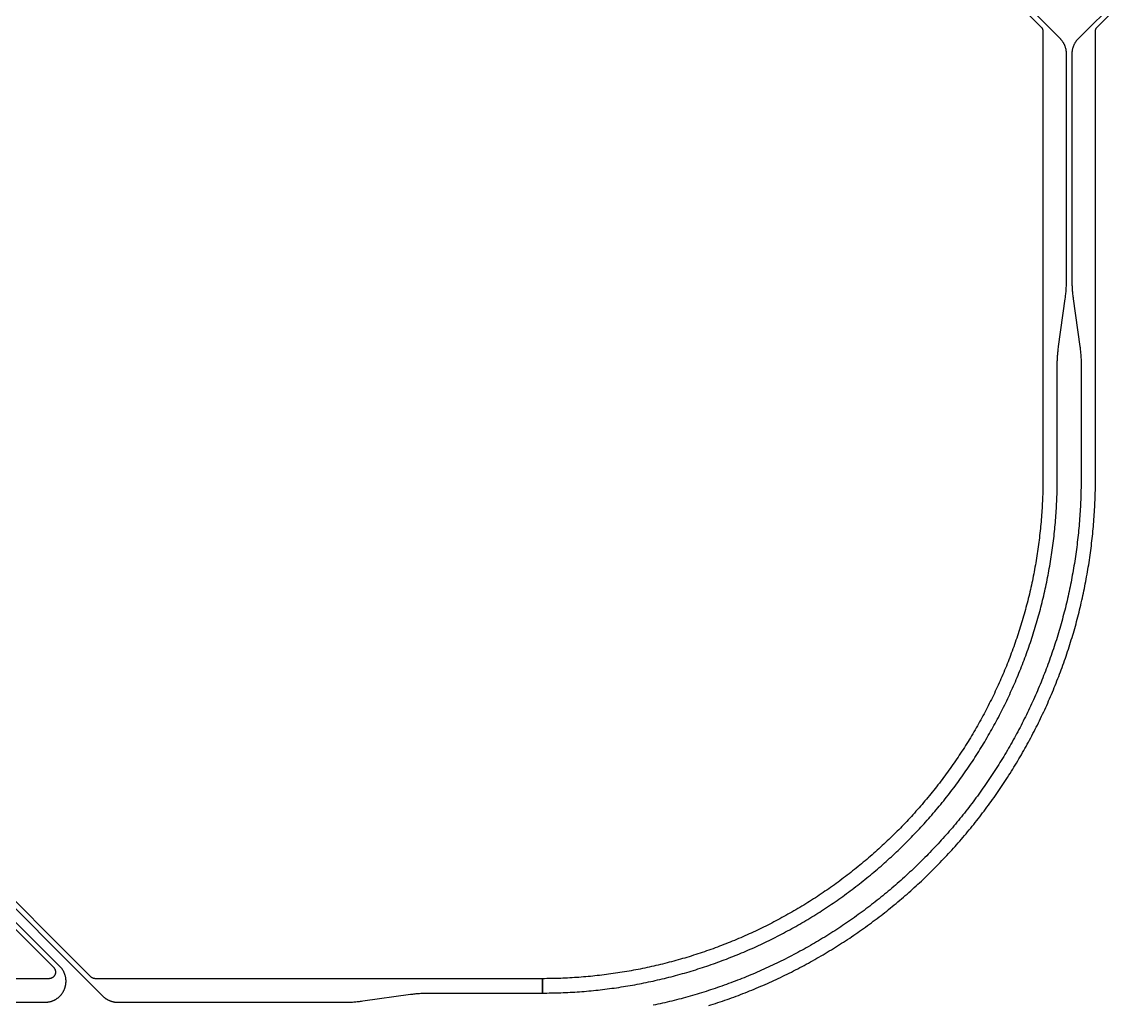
# Model space of a CAD drawing. Extents: x -3500 to 3500, y -3500 to 3500.
# Drawn here: x 1855 to 2692, y -2650 to -1903 of the extents above; entities that cross this region are included whole.
import ezdxf

# ---------------------------------------------------------------- set-up
doc = ezdxf.new("R2010")
doc.units = 0

# ---------------------------------------------------------------- blocks, each defined once
blk = doc.blocks.new('DXF_TOP_Kantele_S7W4')
at = {"layer": 'Feedline'}
for points in [[(2541.53, -1820.066), (2628.572, -1907.107), (2628.71, -1907.251), (2628.84, -1907.398), (2628.966, -1907.551), (2629.086, -1907.71), (2629.199, -1907.872), (2629.306, -1908.039), (2629.406, -1908.211), (2629.5, -1908.385), (2629.586, -1908.563), (2629.665, -1908.745), (2629.738, -1908.93), (2629.803, -1909.118), (2629.86, -1909.306), (2629.911, -1909.498), (2629.953, -1909.692), (2629.987, -1909.887), (2630.015, -1910.084), (2630.035, -1910.281), (2630.046, -1910.48), (2630.05, -1910.677), (2630.05, -2250), (2630.046, -2251.745), (2630.034, -2253.493), (2630.014, -2255.243), (2629.985, -2257.01), (2629.95, -2258.701), (2629.907, -2260.441), (2629.854, -2262.208), (2629.794, -2263.933), (2629.727, -2265.66), (2629.652, -2267.398), (2629.568, -2269.138), (2629.476, -2270.875), (2629.377, -2272.613), (2629.269, -2274.35), (2629.154, -2276.086), (2629.03, -2277.823), (2628.899, -2279.558), (2628.76, -2281.293), (2628.612, -2283.027), (2628.457, -2284.761), (2628.293, -2286.502), (2628.123, -2288.226), (2627.944, -2289.957), (2627.757, -2291.687), (2627.562, -2293.417), (2627.359, -2295.145), (2627.149, -2296.873), (2626.93, -2298.599), (2626.7, -2300.353), (2626.469, -2302.05), (2626.224, -2303.791), (2625.976, -2305.496), (2625.718, -2307.218), (2625.452, -2308.937), (2625.178, -2310.656), (2624.896, -2312.373), (2624.607, -2314.089), (2624.309, -2315.805), (2624.004, -2317.518), (2623.684, -2319.268), (2623.37, -2320.94), (2623.041, -2322.65), (2622.701, -2324.378), (2622.361, -2326.063), (2622.008, -2327.768), (2621.648, -2329.47), (2621.281, -2331.172), (2620.905, -2332.871), (2620.522, -2334.569), (2620.129, -2336.268), (2619.732, -2337.96), (2619.325, -2339.652), (2618.911, -2341.342), (2618.487, -2343.03), (2618.058, -2344.716), (2617.62, -2346.402), (2617.175, -2348.084), (2616.722, -2349.764), (2616.261, -2351.442), (2615.793, -2353.119), (2615.317, -2354.793), (2614.833, -2356.465), (2614.342, -2358.134), (2613.843, -2359.802), (2613.336, -2361.468), (2612.822, -2363.13), (2612.3, -2364.79), (2611.771, -2366.448), (2611.234, -2368.104), (2610.688, -2369.757), (2610.136, -2371.407), (2609.576, -2373.055), (2609.009, -2374.7), (2608.431, -2376.352), (2607.852, -2377.984), (2607.262, -2379.621), (2606.665, -2381.256), (2606.06, -2382.887), (2605.448, -2384.517), (2604.817, -2386.173), (2604.201, -2387.767), (2603.567, -2389.387), (2602.924, -2391.006), (2602.274, -2392.62), (2601.617, -2394.235), (2600.951, -2395.849), (2600.273, -2397.468), (2599.596, -2399.065), (2598.908, -2400.67), (2598.212, -2402.273), (2597.523, -2403.838), (2596.815, -2405.427), (2596.079, -2407.056), (2595.376, -2408.598), (2594.646, -2410.178), (2593.909, -2411.754), (2593.165, -2413.327), (2592.413, -2414.898), (2591.655, -2416.464), (2590.889, -2418.027), (2590.101, -2419.615), (2589.336, -2421.142), (2588.548, -2422.694), (2587.753, -2424.243), (2586.952, -2425.788), (2586.143, -2427.329), (2585.328, -2428.867), (2584.498, -2430.414), (2583.676, -2431.93), (2582.839, -2433.456), (2581.996, -2434.978), (2581.145, -2436.498), (2580.287, -2438.012), (2579.408, -2439.547), (2578.539, -2441.05), (2577.673, -2442.531), (2576.788, -2444.031), (2575.896, -2445.525), (2574.997, -2447.015), (2574.082, -2448.517), (2573.179, -2449.983), (2572.259, -2451.462), (2571.333, -2452.935), (2570.401, -2454.405), (2569.461, -2455.87), (2568.515, -2457.33), (2567.563, -2458.787), (2566.575, -2460.281), (2565.637, -2461.687), (2564.664, -2463.13), (2563.685, -2464.569), (2562.699, -2466.003), (2561.706, -2467.433), (2560.708, -2468.858), (2559.694, -2470.289), (2558.69, -2471.695), (2557.671, -2473.106), (2556.646, -2474.513), (2555.607, -2475.926), (2554.577, -2477.312), (2553.533, -2478.704), (2552.483, -2480.092), (2551.426, -2481.474), (2550.363, -2482.853), (2549.293, -2484.226), (2548.217, -2485.594), (2547.135, -2486.957), (2546.047, -2488.315), (2544.913, -2489.716), (2543.852, -2491.017), (2542.745, -2492.36), (2541.631, -2493.698), (2540.512, -2495.031), (2539.387, -2496.359), (2538.256, -2497.682), (2537.119, -2499), (2535.976, -2500.312), (2534.826, -2501.619), (2533.671, -2502.92), (2532.51, -2504.216), (2531.343, -2505.508), (2530.161, -2506.803), (2528.927, -2508.142), (2527.806, -2509.349), (2526.615, -2510.618), (2525.419, -2511.882), (2524.217, -2513.142), (2523.009, -2514.394), (2521.795, -2515.642), (2520.54, -2516.919), (2519.35, -2518.12), (2518.119, -2519.352), (2516.883, -2520.576), (2515.642, -2521.795), (2514.394, -2523.009), (2513.142, -2524.217), (2511.882, -2525.419), (2510.618, -2526.615), (2509.349, -2527.806), (2508.074, -2528.991), (2506.794, -2530.17), (2505.508, -2531.343), (2504.183, -2532.54), (2502.92, -2533.671), (2501.612, -2534.833), (2500.312, -2535.976), (2498.967, -2537.147), (2497.649, -2538.284), (2496.327, -2539.414), (2495.031, -2540.512), (2493.698, -2541.631), (2492.36, -2542.745), (2491.017, -2543.852), (2489.669, -2544.952), (2488.315, -2546.047), (2486.957, -2547.135), (2485.594, -2548.217), (2484.226, -2549.293), (2482.853, -2550.363), (2481.474, -2551.426), (2480.092, -2552.483), (2478.704, -2553.533), (2477.312, -2554.577), (2475.915, -2555.615), (2474.483, -2556.668), (2473.106, -2557.671), (2471.695, -2558.69), (2470.279, -2559.702), (2468.858, -2560.708), (2467.404, -2561.726), (2466.003, -2562.699), (2464.569, -2563.685), (2463.13, -2564.664), (2461.659, -2565.655), (2460.211, -2566.621), (2458.787, -2567.563), (2457.303, -2568.533), (2455.843, -2569.478), (2454.405, -2570.401), (2452.908, -2571.35), (2451.462, -2572.259), (2449.957, -2573.195), (2448.501, -2574.092), (2446.989, -2575.012), (2445.499, -2575.911), (2444.005, -2576.803), (2442.506, -2577.688), (2441.004, -2578.566), (2439.497, -2579.437), (2437.987, -2580.301), (2436.473, -2581.158), (2434.954, -2582.009), (2433.432, -2582.852), (2431.906, -2583.689), (2430.377, -2584.518), (2428.843, -2585.341), (2427.306, -2586.155), (2425.765, -2586.964), (2424.22, -2587.765), (2422.671, -2588.559), (2421.119, -2589.347), (2419.564, -2590.127), (2418.005, -2590.9), (2416.442, -2591.666), (2414.876, -2592.423), (2413.306, -2593.175), (2411.733, -2593.919), (2410.157, -2594.656), (2408.577, -2595.386), (2406.994, -2596.108), (2405.407, -2596.824), (2403.818, -2597.532), (2402.206, -2598.241), (2400.629, -2598.925), (2399.029, -2599.611), (2397.427, -2600.29), (2395.822, -2600.962), (2394.213, -2601.626), (2392.601, -2602.282), (2390.987, -2602.932), (2389.369, -2603.574), (2387.749, -2604.208), (2386.126, -2604.835), (2384.499, -2605.454), (2382.87, -2606.066), (2381.239, -2606.671), (2379.604, -2607.268), (2377.967, -2607.858), (2376.296, -2608.451), (2374.684, -2609.015), (2373.039, -2609.582), (2371.391, -2610.142), (2369.741, -2610.694), (2368.088, -2611.239), (2366.433, -2611.775), (2364.76, -2612.309), (2363.065, -2612.842), (2361.453, -2613.34), (2359.788, -2613.847), (2358.12, -2614.346), (2356.451, -2614.837), (2354.779, -2615.321), (2353.105, -2615.797), (2351.429, -2616.265), (2349.751, -2616.726), (2348.035, -2617.188), (2346.389, -2617.624), (2344.704, -2618.062), (2343.018, -2618.491), (2341.33, -2618.913), (2339.64, -2619.327), (2337.948, -2619.734), (2336.254, -2620.132), (2334.558, -2620.524), (2332.86, -2620.907), (2331.161, -2621.283), (2329.46, -2621.65), (2327.758, -2622.01), (2326.053, -2622.363), (2324.348, -2622.707), (2322.64, -2623.043), (2320.931, -2623.372), (2319.221, -2623.693), (2317.504, -2624.007), (2315.796, -2624.311), (2314.081, -2624.609), (2312.365, -2624.898), (2310.648, -2625.18), (2308.929, -2625.454), (2307.21, -2625.72), (2305.489, -2625.978), (2303.766, -2626.227), (2302.043, -2626.469), (2300.319, -2626.704), (2298.593, -2626.93), (2296.867, -2627.149), (2295.139, -2627.359), (2293.411, -2627.562), (2291.682, -2627.757), (2289.952, -2627.944), (2288.221, -2628.123), (2286.489, -2628.294), (2284.756, -2628.457), (2283.023, -2628.612), (2281.289, -2628.76), (2279.554, -2628.899), (2277.819, -2629.03), (2276.083, -2629.154), (2274.347, -2629.269), (2272.61, -2629.377), (2270.872, -2629.476), (2269.135, -2629.568), (2267.396, -2629.652), (2265.658, -2629.727), (2263.919, -2629.795), (2262.18, -2629.855), (2260.44, -2629.907), (2258.7, -2629.95), (2256.961, -2629.986), (2255.221, -2630.014), (2253.48, -2630.034), (2251.74, -2630.046), (2250, -2630.05), (2250, -2640.95), (2251.74, -2640.946), (2251.765, -2640.946), (2253.53, -2640.934), (2255.294, -2640.914), (2257.058, -2640.886), (2258.823, -2640.85), (2260.587, -2640.807), (2262.35, -2640.755), (2264.114, -2640.695), (2265.878, -2640.627), (2267.641, -2640.552), (2269.404, -2640.468), (2271.165, -2640.377), (2272.927, -2640.277), (2274.689, -2640.17), (2276.45, -2640.054), (2278.21, -2639.931), (2279.97, -2639.799), (2281.729, -2639.66), (2283.488, -2639.513), (2285.245, -2639.358), (2287.002, -2639.195), (2288.759, -2639.024), (2290.515, -2638.845), (2292.27, -2638.658), (2294.023, -2638.463), (2295.776, -2638.26), (2297.545, -2638.048), (2299.279, -2637.831), (2301.029, -2637.605), (2302.778, -2637.371), (2304.526, -2637.128), (2306.273, -2636.879), (2308.019, -2636.621), (2309.763, -2636.355), (2311.506, -2636.082), (2313.249, -2635.8), (2314.99, -2635.511), (2316.728, -2635.213), (2318.467, -2634.908), (2320.204, -2634.595), (2321.939, -2634.274), (2323.673, -2633.946), (2325.405, -2633.609), (2327.144, -2633.263), (2328.865, -2632.913), (2330.593, -2632.553), (2332.318, -2632.185), (2334.042, -2631.81), (2335.765, -2631.426), (2337.486, -2631.035), (2339.205, -2630.636), (2340.922, -2630.23), (2342.637, -2629.816), (2344.351, -2629.393), (2346.063, -2628.965), (2347.772, -2628.527), (2349.479, -2628.082), (2351.185, -2627.629), (2352.889, -2627.168), (2354.591, -2626.7), (2356.289, -2626.224), (2357.986, -2625.74), (2359.682, -2625.249), (2361.374, -2624.75), (2363.094, -2624.235), (2364.782, -2623.72), (2366.448, -2623.204), (2368.122, -2622.678), (2369.803, -2622.141), (2371.481, -2621.596), (2373.157, -2621.045), (2374.831, -2620.485), (2376.502, -2619.918), (2378.171, -2619.343), (2379.836, -2618.761), (2381.529, -2618.16), (2383.16, -2617.574), (2384.818, -2616.969), (2386.473, -2616.356), (2388.125, -2615.737), (2389.774, -2615.109), (2391.421, -2614.475), (2393.065, -2613.832), (2394.705, -2613.184), (2396.343, -2612.527), (2397.978, -2611.863), (2399.61, -2611.191), (2401.239, -2610.512), (2402.864, -2609.825), (2404.487, -2609.132), (2406.107, -2608.431), (2407.723, -2607.722), (2409.336, -2607.007), (2410.945, -2606.284), (2412.552, -2605.554), (2414.156, -2604.817), (2415.792, -2604.055), (2417.352, -2603.32), (2418.945, -2602.561), (2420.535, -2601.795), (2422.121, -2601.022), (2423.704, -2600.241), (2425.283, -2599.453), (2426.858, -2598.658), (2428.43, -2597.858), (2429.999, -2597.048), (2431.564, -2596.232), (2433.125, -2595.409), (2434.681, -2594.579), (2436.235, -2593.742), (2437.785, -2592.898), (2439.331, -2592.046), (2440.873, -2591.188), (2442.427, -2590.314), (2443.945, -2589.452), (2445.499, -2588.559), (2447.015, -2587.679), (2448.524, -2586.794), (2450.041, -2585.895), (2451.556, -2584.988), (2453.066, -2584.075), (2454.572, -2583.155), (2456.074, -2582.229), (2457.57, -2581.295), (2459.064, -2580.355), (2460.553, -2579.408), (2462.038, -2578.454), (2463.519, -2577.493), (2464.995, -2576.526), (2466.466, -2575.552), (2467.933, -2574.572), (2469.449, -2573.549), (2470.855, -2572.592), (2472.309, -2571.591), (2473.757, -2570.585), (2475.202, -2569.571), (2476.643, -2568.551), (2478.078, -2567.525), (2479.509, -2566.493), (2480.935, -2565.454), (2482.357, -2564.408), (2483.773, -2563.356), (2485.186, -2562.297), (2486.593, -2561.232), (2487.996, -2560.161), (2489.411, -2559.07), (2490.79, -2557.997), (2492.173, -2556.911), (2493.565, -2555.807), (2494.934, -2554.712), (2496.359, -2553.56), (2497.682, -2552.483), (2499.038, -2551.367), (2500.395, -2550.24), (2501.748, -2549.107), (2503.096, -2547.967), (2504.438, -2546.822), (2505.775, -2545.67), (2507.131, -2544.491), (2508.451, -2543.335), (2509.756, -2542.18), (2511.072, -2541.005), (2512.382, -2539.823), (2513.688, -2538.636), (2514.988, -2537.442), (2516.283, -2536.243), (2517.572, -2535.039), (2518.856, -2533.828), (2520.134, -2532.612), (2521.407, -2531.389), (2522.678, -2530.158), (2523.937, -2528.927), (2525.193, -2527.688), (2526.444, -2526.444), (2527.688, -2525.193), (2528.954, -2523.909), (2530.172, -2522.664), (2531.389, -2521.407), (2532.612, -2520.134), (2533.828, -2518.856), (2535.062, -2517.547), (2536.243, -2516.283), (2537.442, -2514.988), (2538.636, -2513.688), (2539.823, -2512.382), (2541.005, -2511.072), (2542.195, -2509.738), (2543.358, -2508.424), (2544.512, -2507.107), (2545.686, -2505.757), (2546.822, -2504.438), (2547.967, -2503.096), (2549.107, -2501.748), (2550.24, -2500.395), (2551.386, -2499.016), (2552.488, -2497.675), (2553.603, -2496.307), (2554.712, -2494.934), (2555.814, -2493.556), (2556.914, -2492.169), (2558.001, -2490.785), (2559.084, -2489.392), (2560.161, -2487.996), (2561.232, -2486.593), (2562.297, -2485.186), (2563.356, -2483.773), (2564.408, -2482.357), (2565.454, -2480.935), (2566.533, -2479.453), (2567.525, -2478.078), (2568.551, -2476.643), (2569.571, -2475.202), (2570.585, -2473.757), (2571.602, -2472.293), (2572.592, -2470.855), (2573.585, -2469.396), (2574.572, -2467.933), (2575.552, -2466.466), (2576.526, -2464.995), (2577.512, -2463.489), (2578.466, -2462.019), (2579.422, -2460.53), (2580.355, -2459.064), (2581.295, -2457.57), (2582.242, -2456.051), (2583.168, -2454.551), (2584.075, -2453.066), (2584.988, -2451.556), (2585.895, -2450.041), (2586.794, -2448.524), (2587.709, -2446.963), (2588.573, -2445.475), (2589.452, -2443.945), (2590.323, -2442.41), (2591.188, -2440.873), (2592.046, -2439.331), (2592.898, -2437.785), (2593.742, -2436.235), (2594.579, -2434.681), (2595.409, -2433.125), (2596.232, -2431.564), (2597.048, -2429.999), (2597.858, -2428.43), (2598.658, -2426.858), (2599.453, -2425.283), (2600.241, -2423.704), (2601.022, -2422.121), (2601.795, -2420.535), (2602.561, -2418.945), (2603.32, -2417.352), (2604.072, -2415.756), (2604.837, -2414.112), (2605.554, -2412.552), (2606.284, -2410.945), (2607.007, -2409.336), (2607.722, -2407.723), (2608.434, -2406.1), (2609.132, -2404.487), (2609.825, -2402.864), (2610.512, -2401.239), (2611.202, -2399.583), (2611.863, -2397.978), (2612.527, -2396.343), (2613.184, -2394.705), (2613.843, -2393.038), (2614.475, -2391.421), (2615.12, -2389.747), (2615.745, -2388.105), (2616.356, -2386.473), (2616.969, -2384.818), (2617.574, -2383.16), (2618.181, -2381.47), (2618.761, -2379.836), (2619.343, -2378.171), (2619.918, -2376.502), (2620.489, -2374.818), (2621.045, -2373.157), (2621.608, -2371.446), (2622.141, -2369.803), (2622.678, -2368.122), (2623.207, -2366.438), (2623.729, -2364.752), (2624.244, -2363.065), (2624.75, -2361.374), (2625.249, -2359.682), (2625.74, -2357.986), (2626.226, -2356.28), (2626.711, -2354.551), (2627.168, -2352.889), (2627.629, -2351.185), (2628.082, -2349.479), (2628.527, -2347.772), (2628.966, -2346.056), (2629.393, -2344.351), (2629.816, -2342.637), (2630.23, -2340.922), (2630.636, -2339.205), (2631.035, -2337.486), (2631.426, -2335.765), (2631.81, -2334.042), (2632.185, -2332.318), (2632.553, -2330.593), (2632.913, -2328.865), (2633.265, -2327.136), (2633.609, -2325.405), (2633.946, -2323.673), (2634.274, -2321.939), (2634.595, -2320.204), (2634.908, -2318.467), (2635.213, -2316.728), (2635.511, -2314.99), (2635.8, -2313.249), (2636.082, -2311.506), (2636.355, -2309.763), (2636.621, -2308.019), (2636.879, -2306.273), (2637.128, -2304.526), (2637.371, -2302.778), (2637.605, -2301.029), (2637.831, -2299.279), (2638.05, -2297.528), (2638.26, -2295.776), (2638.463, -2294.023), (2638.658, -2292.27), (2638.845, -2290.515), (2639.024, -2288.759), (2639.195, -2287.002), (2639.358, -2285.245), (2639.513, -2283.488), (2639.66, -2281.729), (2639.799, -2279.97), (2639.931, -2278.21), (2640.054, -2276.45), (2640.17, -2274.689), (2640.277, -2272.927), (2640.377, -2271.165), (2640.468, -2269.404), (2640.552, -2267.641), (2640.627, -2265.878), (2640.695, -2264.114), (2640.755, -2262.35), (2640.807, -2260.587), (2640.85, -2258.823), (2640.886, -2257.058), (2640.914, -2255.294), (2640.934, -2253.53), (2640.946, -2251.765), (2640.95, -2250), (2640.95, -2163.743), (2640.954, -2162.873), (2640.965, -2162.003), (2640.984, -2161.134), (2641.01, -2160.264), (2641.044, -2159.395), (2641.086, -2158.526), (2641.135, -2157.658), (2641.192, -2156.791), (2641.256, -2155.923), (2641.328, -2155.056), (2641.407, -2154.189), (2641.494, -2153.324), (2641.588, -2152.459), (2641.69, -2151.596), (2641.799, -2150.732), (2641.916, -2149.871), (2646.988, -2113.642), (2647.101, -2112.807), (2647.211, -2111.938), (2647.313, -2111.076), (2647.407, -2110.215), (2647.494, -2109.35), (2647.572, -2108.489), (2647.644, -2107.623), (2647.708, -2106.757), (2647.765, -2105.889), (2647.814, -2105.021), (2647.856, -2104.154), (2647.89, -2103.285), (2647.916, -2102.413), (2647.935, -2101.545), (2647.946, -2100.678), (2647.95, -2099.811), (2647.95, -1927.577), (2647.946, -1927.229), (2647.935, -1926.88), (2647.916, -1926.528), (2647.889, -1926.187), (2647.855, -1925.84), (2647.813, -1925.496), (2647.765, -1925.151), (2647.708, -1924.808), (2647.644, -1924.466), (2647.572, -1924.125), (2647.492, -1923.786), (2647.406, -1923.447), (2647.312, -1923.112), (2647.21, -1922.778), (2647.104, -1922.45), (2646.984, -1922.113), (2646.865, -1921.796), (2646.736, -1921.473), (2646.599, -1921.153), (2646.456, -1920.836), (2646.305, -1920.523), (2646.148, -1920.212), (2645.984, -1919.905), (2645.813, -1919.602), (2645.636, -1919.303), (2645.452, -1919.007), (2645.262, -1918.716), (2645.065, -1918.429), (2644.863, -1918.146), (2644.654, -1917.867), (2644.439, -1917.593), (2644.219, -1917.325), (2643.991, -1917.061), (2643.759, -1916.802), (2643.522, -1916.548), (2643.278, -1916.298), (2544.924, -1817.944)], [(2376.327, -2650.499), (2378.043, -2649.953), (2379.787, -2649.391), (2381.529, -2648.821), (2383.268, -2648.243), (2385.005, -2647.658), (2386.739, -2647.065), (2388.47, -2646.464), (2390.199, -2645.856), (2391.925, -2645.241), (2393.648, -2644.618), (2395.369, -2643.987), (2397.087, -2643.349), (2398.802, -2642.703), (2400.515, -2642.05), (2402.245, -2641.381), (2403.931, -2640.721), (2405.634, -2640.046), (2407.335, -2639.363), (2409.032, -2638.673), (2410.727, -2637.975), (2412.419, -2637.27), (2414.107, -2636.558), (2415.792, -2635.838), (2417.475, -2635.11), (2419.154, -2634.376), (2420.829, -2633.634), (2422.502, -2632.885), (2424.171, -2632.129), (2425.837, -2631.365), (2427.5, -2630.594), (2429.159, -2629.816), (2430.815, -2629.031), (2432.467, -2628.237), (2434.116, -2627.437), (2435.761, -2626.631), (2437.403, -2625.816), (2439.041, -2624.995), (2440.676, -2624.167), (2442.307, -2623.331), (2443.945, -2622.483), (2445.582, -2621.626), (2447.188, -2620.776), (2448.794, -2619.917), (2450.407, -2619.046), (2452.015, -2618.168), (2453.62, -2617.283), (2455.221, -2616.391), (2456.818, -2615.491), (2458.411, -2614.586), (2460, -2613.673), (2461.585, -2612.753), (2463.166, -2611.826), (2464.743, -2610.893), (2466.316, -2609.952), (2467.885, -2609.004), (2469.449, -2608.05), (2471.01, -2607.089), (2472.566, -2606.121), (2474.091, -2605.164), (2475.666, -2604.165), (2477.209, -2603.176), (2478.721, -2602.2), (2480.283, -2601.18), (2481.787, -2600.19), (2483.339, -2599.157), (2484.833, -2598.154), (2486.378, -2597.107), (2487.891, -2596.072), (2489.411, -2595.023), (2490.873, -2594.003), (2492.401, -2592.928), (2493.866, -2591.888), (2495.356, -2590.82), (2496.841, -2589.746), (2498.321, -2588.667), (2499.796, -2587.58), (2501.266, -2586.487), (2502.784, -2585.347), (2504.231, -2584.252), (2505.65, -2583.168), (2507.131, -2582.027), (2508.547, -2580.926), (2509.988, -2579.794), (2511.425, -2578.656), (2512.857, -2577.512), (2514.284, -2576.362), (2515.704, -2575.206), (2517.153, -2574.017), (2518.532, -2572.875), (2519.939, -2571.701), (2521.34, -2570.52), (2522.736, -2569.333), (2524.126, -2568.139), (2525.512, -2566.94), (2526.892, -2565.735), (2528.267, -2564.523), (2529.637, -2563.307), (2531.002, -2562.084), (2532.36, -2560.855), (2533.714, -2559.619), (2535.062, -2558.378), (2536.405, -2557.132), (2537.743, -2555.88), (2539.075, -2554.621), (2540.401, -2553.357), (2541.722, -2552.087), (2543.045, -2550.804), (2544.347, -2549.529), (2545.686, -2548.207), (2546.95, -2546.95), (2548.243, -2545.651), (2549.529, -2544.347), (2550.811, -2543.037), (2552.107, -2541.702), (2553.357, -2540.4), (2554.621, -2539.075), (2555.88, -2537.743), (2557.133, -2536.405), (2558.415, -2535.022), (2559.619, -2533.714), (2560.855, -2532.36), (2562.084, -2531.001), (2563.307, -2529.637), (2564.524, -2528.267), (2565.735, -2526.892), (2566.94, -2525.512), (2568.139, -2524.126), (2569.333, -2522.735), (2570.52, -2521.34), (2571.701, -2519.939), (2572.876, -2518.532), (2574.049, -2517.114), (2575.206, -2515.704), (2576.362, -2514.283), (2577.512, -2512.857), (2578.661, -2511.418), (2579.808, -2509.97), (2580.926, -2508.547), (2582.051, -2507.1), (2583.168, -2505.649), (2584.281, -2504.193), (2585.402, -2502.712), (2586.487, -2501.266), (2587.585, -2499.789), (2588.667, -2498.32), (2589.747, -2496.841), (2590.82, -2495.356), (2591.888, -2493.866), (2592.948, -2492.372), (2594.003, -2490.873), (2595.051, -2489.37), (2596.099, -2487.853), (2597.127, -2486.35), (2598.178, -2484.798), (2599.175, -2483.311), (2600.19, -2481.786), (2601.201, -2480.251), (2602.2, -2478.721), (2603.2, -2477.173), (2604.206, -2475.601), (2605.164, -2474.091), (2606.138, -2472.539), (2607.106, -2470.984), (2608.066, -2469.423), (2609.023, -2467.855), (2609.967, -2466.29), (2610.908, -2464.717), (2611.841, -2463.141), (2612.791, -2461.52), (2613.688, -2459.975), (2614.601, -2458.386), (2615.506, -2456.793), (2616.404, -2455.196), (2617.296, -2453.596), (2618.181, -2451.991), (2619.059, -2450.383), (2619.93, -2448.77), (2620.794, -2447.154), (2621.664, -2445.509), (2622.501, -2443.911), (2623.343, -2442.284), (2624.179, -2440.653), (2625.006, -2439.018), (2625.827, -2437.381), (2626.661, -2435.7), (2627.448, -2434.094), (2628.248, -2432.445), (2629.062, -2430.748), (2629.826, -2429.138), (2630.617, -2427.451), (2631.375, -2425.816), (2632.139, -2424.15), (2632.913, -2422.44), (2633.652, -2420.789), (2634.385, -2419.134), (2635.119, -2417.455), (2635.846, -2415.772), (2636.566, -2414.087), (2637.278, -2412.4), (2637.983, -2410.708), (2638.681, -2409.013), (2639.371, -2407.316), (2640.054, -2405.614), (2640.729, -2403.913), (2641.407, -2402.178), (2642.057, -2400.497), (2642.71, -2398.784), (2643.361, -2397.053), (2643.993, -2395.352), (2644.624, -2393.631), (2645.247, -2391.908), (2645.862, -2390.182), (2646.47, -2388.453), (2647.072, -2386.72), (2647.664, -2384.989), (2648.249, -2383.252), (2648.827, -2381.513), (2649.396, -2379.771), (2649.958, -2378.028), (2650.513, -2376.281), (2651.06, -2374.532), (2651.6, -2372.781), (2652.132, -2371.027), (2652.656, -2369.272), (2653.175, -2367.505), (2653.682, -2365.754), (2654.187, -2363.976), (2654.677, -2362.227), (2655.163, -2360.46), (2655.641, -2358.691), (2656.111, -2356.92), (2656.574, -2355.147), (2657.029, -2353.372), (2657.476, -2351.595), (2657.915, -2349.816), (2658.346, -2348.035), (2658.77, -2346.252), (2659.186, -2344.468), (2659.595, -2342.682), (2659.995, -2340.894), (2660.388, -2339.104), (2660.773, -2337.312), (2661.15, -2335.52), (2661.519, -2333.725), (2661.881, -2331.928), (2662.234, -2330.13), (2662.58, -2328.331), (2662.918, -2326.53), (2663.248, -2324.727), (2663.57, -2322.923), (2663.885, -2321.118), (2664.191, -2319.312), (2664.489, -2317.504), (2664.78, -2315.694), (2665.063, -2313.884), (2665.338, -2312.072), (2665.605, -2310.26), (2665.864, -2308.446), (2666.114, -2306.63), (2666.357, -2304.814), (2666.592, -2302.998), (2666.819, -2301.179), (2667.039, -2299.36), (2667.25, -2297.539), (2667.454, -2295.718), (2667.649, -2293.897), (2667.837, -2292.074), (2668.016, -2290.25), (2668.188, -2288.426), (2668.352, -2286.601), (2668.508, -2284.775), (2668.655, -2282.949), (2668.795, -2281.122), (2668.927, -2279.294), (2669.051, -2277.466), (2669.167, -2275.637), (2669.275, -2273.808), (2669.374, -2271.978), (2669.466, -2270.148), (2669.55, -2268.318), (2669.626, -2266.487), (2669.694, -2264.656), (2669.755, -2262.789), (2669.806, -2260.993), (2669.85, -2259.161), (2669.886, -2257.324), (2669.914, -2255.497), (2669.934, -2253.664), (2669.946, -2251.832), (2669.95, -2250), (2669.95, -1910.677), (2669.954, -1910.479), (2669.965, -1910.281), (2669.985, -1910.084), (2670.013, -1909.887), (2670.047, -1909.692), (2670.089, -1909.498), (2670.14, -1909.306), (2670.197, -1909.118), (2670.262, -1908.93), (2670.335, -1908.745), (2670.414, -1908.563), (2670.501, -1908.385), (2670.594, -1908.211), (2670.694, -1908.039), (2670.801, -1907.872), (2670.915, -1907.71), (2671.034, -1907.551), (2671.16, -1907.397), (2671.291, -1907.25), (2671.428, -1907.107), (2692.317, -1886.218)], [(2686.802, -1886.218), (2656.722, -1916.298), (2656.478, -1916.548), (2656.241, -1916.802), (2656.009, -1917.061), (2655.781, -1917.325), (2655.561, -1917.593), (2655.346, -1917.867), (2655.137, -1918.146), (2654.935, -1918.429), (2654.738, -1918.716), (2654.548, -1919.007), (2654.364, -1919.303), (2654.187, -1919.602), (2654.016, -1919.905), (2653.852, -1920.212), (2653.695, -1920.523), (2653.544, -1920.836), (2653.401, -1921.153), (2653.264, -1921.473), (2653.135, -1921.796), (2653.012, -1922.122), (2652.896, -1922.45), (2652.788, -1922.784), (2652.686, -1923.118), (2652.592, -1923.453), (2652.506, -1923.794), (2652.427, -1924.13), (2652.355, -1924.471), (2652.291, -1924.814), (2652.234, -1925.158), (2652.186, -1925.504), (2652.145, -1925.84), (2652.111, -1926.187), (2652.084, -1926.534), (2652.065, -1926.881), (2652.054, -1927.229), (2652.05, -1927.577), (2652.05, -2099.811), (2652.054, -2100.68), (2652.065, -2101.548), (2652.084, -2102.417), (2652.11, -2103.285), (2652.145, -2104.169), (2652.187, -2105.039), (2652.236, -2105.904), (2652.293, -2106.77), (2652.357, -2107.635), (2652.429, -2108.5), (2652.509, -2109.374), (2652.595, -2110.228), (2652.689, -2111.091), (2652.791, -2111.954), (2652.899, -2112.808), (2653.016, -2113.668), (2658.084, -2149.871), (2658.201, -2150.733), (2658.31, -2151.596), (2658.412, -2152.459), (2658.506, -2153.324), (2658.593, -2154.189), (2658.672, -2155.056), (2658.744, -2155.923), (2658.808, -2156.791), (2658.865, -2157.658), (2658.914, -2158.526), (2658.956, -2159.395), (2658.99, -2160.264), (2659.016, -2161.134), (2659.035, -2162.003), (2659.046, -2162.873), (2659.05, -2163.743), (2659.05, -2250), (2659.046, -2251.805), (2659.034, -2253.609), (2659.014, -2255.415), (2658.986, -2257.219), (2658.95, -2259.024), (2658.907, -2260.828), (2658.855, -2262.633), (2658.795, -2264.436), (2658.728, -2266.24), (2658.652, -2268.043), (2658.568, -2269.845), (2658.477, -2271.649), (2658.377, -2273.451), (2658.27, -2275.252), (2658.155, -2277.053), (2658.031, -2278.854), (2657.9, -2280.654), (2657.761, -2282.454), (2657.614, -2284.252), (2657.458, -2286.05), (2657.295, -2287.848), (2657.125, -2289.645), (2656.946, -2291.441), (2656.759, -2293.236), (2656.564, -2295.031), (2656.362, -2296.824), (2656.151, -2298.616), (2655.933, -2300.408), (2655.706, -2302.198), (2655.467, -2304.02), (2655.23, -2305.777), (2654.98, -2307.564), (2654.721, -2309.35), (2654.45, -2311.168), (2654.182, -2312.92), (2653.9, -2314.703), (2653.611, -2316.484), (2653.31, -2318.283), (2653.008, -2320.044), (2652.686, -2321.872), (2652.375, -2323.597), (2652.046, -2325.371), (2651.704, -2327.172), (2651.365, -2328.917), (2651.013, -2330.687), (2650.653, -2332.455), (2650.286, -2334.222), (2649.91, -2335.988), (2649.527, -2337.752), (2649.136, -2339.513), (2648.737, -2341.273), (2648.331, -2343.032), (2647.914, -2344.795), (2647.492, -2346.549), (2647.064, -2348.296), (2646.626, -2350.047), (2646.181, -2351.796), (2645.728, -2353.544), (2645.262, -2355.307), (2644.795, -2357.048), (2644.323, -2358.772), (2643.839, -2360.512), (2643.347, -2362.248), (2642.844, -2363.998), (2642.342, -2365.715), (2641.827, -2367.445), (2641.305, -2369.173), (2640.775, -2370.9), (2640.239, -2372.621), (2639.694, -2374.342), (2639.141, -2376.06), (2638.581, -2377.776), (2638.013, -2379.489), (2637.438, -2381.2), (2636.855, -2382.908), (2636.265, -2384.613), (2635.668, -2386.317), (2635.053, -2388.041), (2634.45, -2389.715), (2633.83, -2391.41), (2633.202, -2393.102), (2632.567, -2394.792), (2631.924, -2396.478), (2631.275, -2398.162), (2630.604, -2399.875), (2629.936, -2401.559), (2629.263, -2403.236), (2628.6, -2404.868), (2627.894, -2406.583), (2627.209, -2408.224), (2626.517, -2409.866), (2625.808, -2411.526), (2625.092, -2413.182), (2624.368, -2414.835), (2623.637, -2416.485), (2622.895, -2418.141), (2622.141, -2419.802), (2621.4, -2421.417), (2620.64, -2423.054), (2619.873, -2424.687), (2619.099, -2426.318), (2618.317, -2427.945), (2617.528, -2429.569), (2616.722, -2431.209), (2615.93, -2432.804), (2615.109, -2434.438), (2614.294, -2436.043), (2613.477, -2437.632), (2612.646, -2439.234), (2611.808, -2440.832), (2610.951, -2442.447), (2610.089, -2444.057), (2609.25, -2445.605), (2608.384, -2447.188), (2607.51, -2448.767), (2606.618, -2450.363), (2605.736, -2451.926), (2604.817, -2453.535), (2603.932, -2455.071), (2603.038, -2456.605), (2602.123, -2458.161), (2601.198, -2459.717), (2600.273, -2461.261), (2599.337, -2462.804), (2598.395, -2464.343), (2597.445, -2465.878), (2596.489, -2467.41), (2595.527, -2468.936), (2594.557, -2470.459), (2593.582, -2471.977), (2592.599, -2473.49), (2591.61, -2475), (2590.614, -2476.505), (2589.611, -2478.006), (2588.601, -2479.502), (2587.58, -2481.002), (2586.539, -2482.517), (2585.534, -2483.964), (2584.498, -2485.442), (2583.456, -2486.916), (2582.408, -2488.385), (2581.352, -2489.849), (2580.287, -2491.312), (2579.223, -2492.764), (2578.148, -2494.214), (2577.068, -2495.66), (2575.981, -2497.1), (2574.887, -2498.536), (2573.788, -2499.968), (2572.681, -2501.394), (2571.569, -2502.815), (2570.45, -2504.231), (2569.325, -2505.643), (2568.177, -2507.07), (2567.047, -2508.463), (2565.914, -2509.847), (2564.763, -2511.239), (2563.608, -2512.625), (2562.442, -2514.011), (2561.278, -2515.382), (2560.104, -2516.753), (2558.925, -2518.119), (2557.739, -2519.479), (2556.546, -2520.834), (2555.348, -2522.184), (2554.144, -2523.529), (2552.917, -2524.887), (2551.719, -2526.203), (2550.472, -2527.557), (2549.254, -2528.871), (2548.036, -2530.172), (2546.797, -2531.484), (2545.544, -2532.799), (2544.302, -2534.093), (2543.037, -2535.396), (2541.784, -2536.678), (2540.512, -2537.967), (2539.242, -2539.242), (2537.963, -2540.516), (2536.678, -2541.784), (2535.361, -2543.071), (2534.093, -2544.302), (2532.781, -2545.561), (2531.484, -2546.797), (2530.161, -2548.047), (2528.854, -2549.27), (2527.531, -2550.497), (2526.203, -2551.719), (2524.869, -2552.934), (2523.529, -2554.144), (2522.166, -2555.365), (2520.834, -2556.546), (2519.479, -2557.739), (2518.119, -2558.925), (2516.753, -2560.104), (2515.382, -2561.278), (2514.006, -2562.446), (2512.625, -2563.608), (2511.239, -2564.763), (2509.847, -2565.914), (2508.434, -2567.07), (2507.049, -2568.194), (2505.643, -2569.325), (2504.183, -2570.488), (2502.754, -2571.617), (2501.394, -2572.681), (2499.968, -2573.788), (2498.536, -2574.887), (2497.1, -2575.981), (2495.66, -2577.068), (2494.214, -2578.148), (2492.764, -2579.223), (2491.308, -2580.29), (2489.849, -2581.352), (2488.385, -2582.408), (2486.916, -2583.456), (2485.442, -2584.498), (2483.964, -2585.534), (2482.481, -2586.563), (2480.994, -2587.585), (2479.502, -2588.601), (2478.006, -2589.611), (2476.505, -2590.614), (2475, -2591.61), (2473.49, -2592.599), (2471.977, -2593.582), (2470.459, -2594.557), (2468.936, -2595.527), (2467.404, -2596.493), (2465.878, -2597.445), (2464.343, -2598.395), (2462.804, -2599.337), (2461.261, -2600.273), (2459.713, -2601.201), (2458.161, -2602.123), (2456.605, -2603.038), (2455.046, -2603.946), (2453.482, -2604.847), (2451.915, -2605.742), (2450.342, -2606.63), (2448.767, -2607.51), (2447.154, -2608.402), (2445.558, -2609.276), (2444.005, -2610.117), (2442.41, -2610.971), (2440.832, -2611.808), (2439.234, -2612.646), (2437.632, -2613.477), (2436.027, -2614.303), (2434.418, -2615.12), (2432.804, -2615.93), (2431.188, -2616.733), (2429.568, -2617.529), (2427.945, -2618.317), (2426.318, -2619.099), (2424.687, -2619.873), (2423.054, -2620.64), (2421.417, -2621.4), (2419.776, -2622.153), (2418.133, -2622.899), (2416.442, -2623.656), (2414.835, -2624.368), (2413.182, -2625.092), (2411.526, -2625.808), (2409.866, -2626.517), (2408.202, -2627.218), (2406.537, -2627.913), (2404.868, -2628.6), (2403.196, -2629.279), (2401.521, -2629.951), (2399.842, -2630.617), (2398.162, -2631.275), (2396.478, -2631.924), (2394.792, -2632.567), (2393.102, -2633.202), (2391.41, -2633.83), (2389.715, -2634.45), (2388.017, -2635.062), (2386.317, -2635.668), (2384.613, -2636.265), (2382.87, -2636.868), (2381.2, -2637.438), (2379.489, -2638.013), (2377.776, -2638.581), (2376.06, -2639.141), (2374.342, -2639.694), (2372.621, -2640.239), (2370.898, -2640.776), (2369.173, -2641.305), (2367.445, -2641.827), (2365.715, -2642.342), (2363.983, -2642.848), (2362.227, -2643.353), (2360.485, -2643.847), (2358.772, -2644.323), (2357.032, -2644.799), (2355.289, -2645.267), (2353.544, -2645.728), (2351.796, -2646.181), (2350.047, -2646.626), (2348.296, -2647.064), (2346.544, -2647.494), (2344.789, -2647.916), (2343.018, -2648.334), (2341.273, -2648.737), (2339.513, -2649.136), (2337.752, -2649.527), (2335.988, -2649.91), (2334.222, -2650.286)], [(1574.024, -2647.95), (1872.423, -2647.95), (1872.777, -2647.946), (1873.132, -2647.934), (1873.486, -2647.914), (1873.84, -2647.887), (1874.191, -2647.851), (1874.543, -2647.808), (1874.894, -2647.758), (1875.244, -2647.699), (1875.592, -2647.632), (1875.939, -2647.557), (1876.284, -2647.475), (1876.627, -2647.386), (1876.968, -2647.289), (1877.307, -2647.183), (1877.643, -2647.072), (1877.977, -2646.952), (1878.308, -2646.825), (1878.636, -2646.69), (1878.961, -2646.548), (1879.282, -2646.4), (1879.607, -2646.24), (1879.916, -2646.081), (1880.227, -2645.91), (1880.534, -2645.734), (1880.838, -2645.55), (1881.137, -2645.359), (1881.431, -2645.163), (1881.722, -2644.959), (1882.007, -2644.749), (1882.288, -2644.533), (1882.564, -2644.31), (1882.835, -2644.082), (1883.102, -2643.848), (1883.362, -2643.608), (1883.617, -2643.361), (1883.867, -2643.11), (1884.111, -2642.853), (1884.35, -2642.591), (1884.582, -2642.323), (1884.808, -2642.049), (1885.028, -2641.772), (1885.243, -2641.489), (1885.45, -2641.202), (1885.652, -2640.91), (1885.847, -2640.614), (1886.034, -2640.314), (1886.216, -2640.009), (1886.391, -2639.701), (1886.559, -2639.388), (1886.719, -2639.072), (1886.873, -2638.753), (1887.019, -2638.43), (1887.159, -2638.104), (1887.29, -2637.775), (1887.415, -2637.443), (1887.533, -2637.108), (1887.642, -2636.771), (1887.745, -2636.432), (1887.84, -2636.09), (1887.926, -2635.746), (1888.006, -2635.401), (1888.078, -2635.053), (1888.142, -2634.705), (1888.198, -2634.355), (1888.246, -2634.004), (1888.287, -2633.652), (1888.32, -2633.299), (1888.345, -2632.945), (1888.362, -2632.591), (1888.371, -2632.236), (1888.372, -2631.881), (1888.366, -2631.527), (1888.351, -2631.174), (1888.329, -2630.82), (1888.299, -2630.466), (1888.261, -2630.114), (1888.215, -2629.762), (1888.162, -2629.411), (1888.1, -2629.062), (1888.031, -2628.714), (1887.954, -2628.368), (1887.87, -2628.025), (1887.777, -2627.682), (1887.677, -2627.342), (1887.571, -2627.004), (1887.455, -2626.669), (1887.333, -2626.336), (1887.204, -2626.006), (1887.067, -2625.679), (1886.923, -2625.355), (1886.771, -2625.034), (1886.613, -2624.717), (1886.447, -2624.403), (1886.276, -2624.094), (1886.096, -2623.788), (1885.91, -2623.486), (1885.717, -2623.188), (1885.518, -2622.895), (1885.313, -2622.605), (1885.101, -2622.321), (1884.883, -2622.042), (1884.658, -2621.768), (1884.427, -2621.498), (1884.191, -2621.234), (1883.949, -2620.976), (1883.701, -2620.721), (1812.924, -2549.944)], [(1817.944, -2544.924), (1916.298, -2643.278), (1916.548, -2643.522), (1916.802, -2643.759), (1917.061, -2643.991), (1917.325, -2644.219), (1917.593, -2644.439), (1917.867, -2644.654), (1918.146, -2644.863), (1918.429, -2645.065), (1918.716, -2645.262), (1919.007, -2645.452), (1919.303, -2645.636), (1919.602, -2645.813), (1919.905, -2645.984), (1920.212, -2646.148), (1920.523, -2646.305), (1920.836, -2646.456), (1921.153, -2646.599), (1921.473, -2646.736), (1921.796, -2646.865), (1922.122, -2646.988), (1922.45, -2647.104), (1922.781, -2647.211), (1923.114, -2647.313), (1923.449, -2647.407), (1923.786, -2647.492), (1924.125, -2647.572), (1924.466, -2647.644), (1924.808, -2647.708), (1925.151, -2647.765), (1925.496, -2647.813), (1925.84, -2647.855), (1926.187, -2647.889), (1926.534, -2647.916), (1926.881, -2647.935), (1927.229, -2647.946), (1927.577, -2647.95), (2099.811, -2647.95), (2100.68, -2647.946), (2101.548, -2647.935), (2102.417, -2647.916), (2103.285, -2647.89), (2104.154, -2647.856), (2105.021, -2647.814), (2105.889, -2647.765), (2106.757, -2647.708), (2107.623, -2647.644), (2108.489, -2647.572), (2109.354, -2647.493), (2110.219, -2647.406), (2111.082, -2647.312), (2111.946, -2647.21), (2112.807, -2647.101), (2113.668, -2646.984), (2149.871, -2641.916), (2150.733, -2641.799), (2151.596, -2641.69), (2152.459, -2641.588), (2153.324, -2641.494), (2154.189, -2641.407), (2155.056, -2641.328), (2155.923, -2641.256), (2156.791, -2641.192), (2157.658, -2641.135), (2158.526, -2641.086), (2159.395, -2641.044), (2160.264, -2641.01), (2161.134, -2640.984), (2162.003, -2640.965), (2162.873, -2640.954), (2163.743, -2640.95), (2250, -2640.95), (2250, -2630.05), (1910.677, -2630.05), (1910.479, -2630.046), (1910.281, -2630.035), (1910.084, -2630.015), (1909.887, -2629.987), (1909.692, -2629.953), (1909.498, -2629.911), (1909.306, -2629.86), (1909.118, -2629.803), (1908.93, -2629.738), (1908.745, -2629.665), (1908.563, -2629.586), (1908.385, -2629.499), (1908.211, -2629.406), (1908.039, -2629.306), (1907.872, -2629.199), (1907.71, -2629.086), (1907.551, -2628.966), (1907.397, -2628.84), (1907.25, -2628.709), (1907.107, -2628.572), (1820.066, -2541.53)], [(1809.53, -2552.066), (1878.894, -2621.429), (1879.033, -2621.574), (1879.167, -2621.726), (1879.296, -2621.883), (1879.416, -2622.043), (1879.531, -2622.208), (1879.639, -2622.379), (1879.74, -2622.553), (1879.834, -2622.731), (1879.922, -2622.913), (1880, -2623.098), (1880.073, -2623.287), (1880.138, -2623.478), (1880.195, -2623.674), (1880.244, -2623.867), (1880.285, -2624.065), (1880.318, -2624.263), (1880.344, -2624.464), (1880.361, -2624.664), (1880.371, -2624.866), (1880.372, -2625.068), (1880.365, -2625.269), (1880.351, -2625.47), (1880.328, -2625.671), (1880.297, -2625.87), (1880.258, -2626.068), (1880.211, -2626.264), (1880.157, -2626.457), (1880.095, -2626.649), (1880.026, -2626.839), (1879.949, -2627.025), (1879.864, -2627.209), (1879.772, -2627.388), (1879.673, -2627.563), (1879.567, -2627.735), (1879.455, -2627.903), (1879.336, -2628.065), (1879.21, -2628.223), (1879.078, -2628.375), (1878.941, -2628.523), (1878.796, -2628.664), (1878.648, -2628.801), (1878.493, -2628.93), (1878.334, -2629.054), (1878.17, -2629.17), (1878.001, -2629.281), (1877.828, -2629.384), (1877.651, -2629.481), (1877.47, -2629.57), (1877.286, -2629.653), (1877.099, -2629.728), (1876.909, -2629.794), (1876.716, -2629.854), (1876.521, -2629.906), (1876.324, -2629.95), (1876.126, -2629.985), (1875.926, -2630.014), (1875.725, -2630.034), (1875.522, -2630.046), (1875.322, -2630.05), (1557.123, -2630.05)]]:
    blk.add_lwpolyline(points, dxfattribs=at)
blk = doc.blocks.new('BEAMER_TopCell')
blk.add_blockref('DXF_TOP_Kantele_S7W4', (0, 0))

msp = doc.modelspace()

# ---------------------------------------------------------------- block references
msp.add_blockref('BEAMER_TopCell', (0, 0))

doc.saveas('drawing.dxf')
